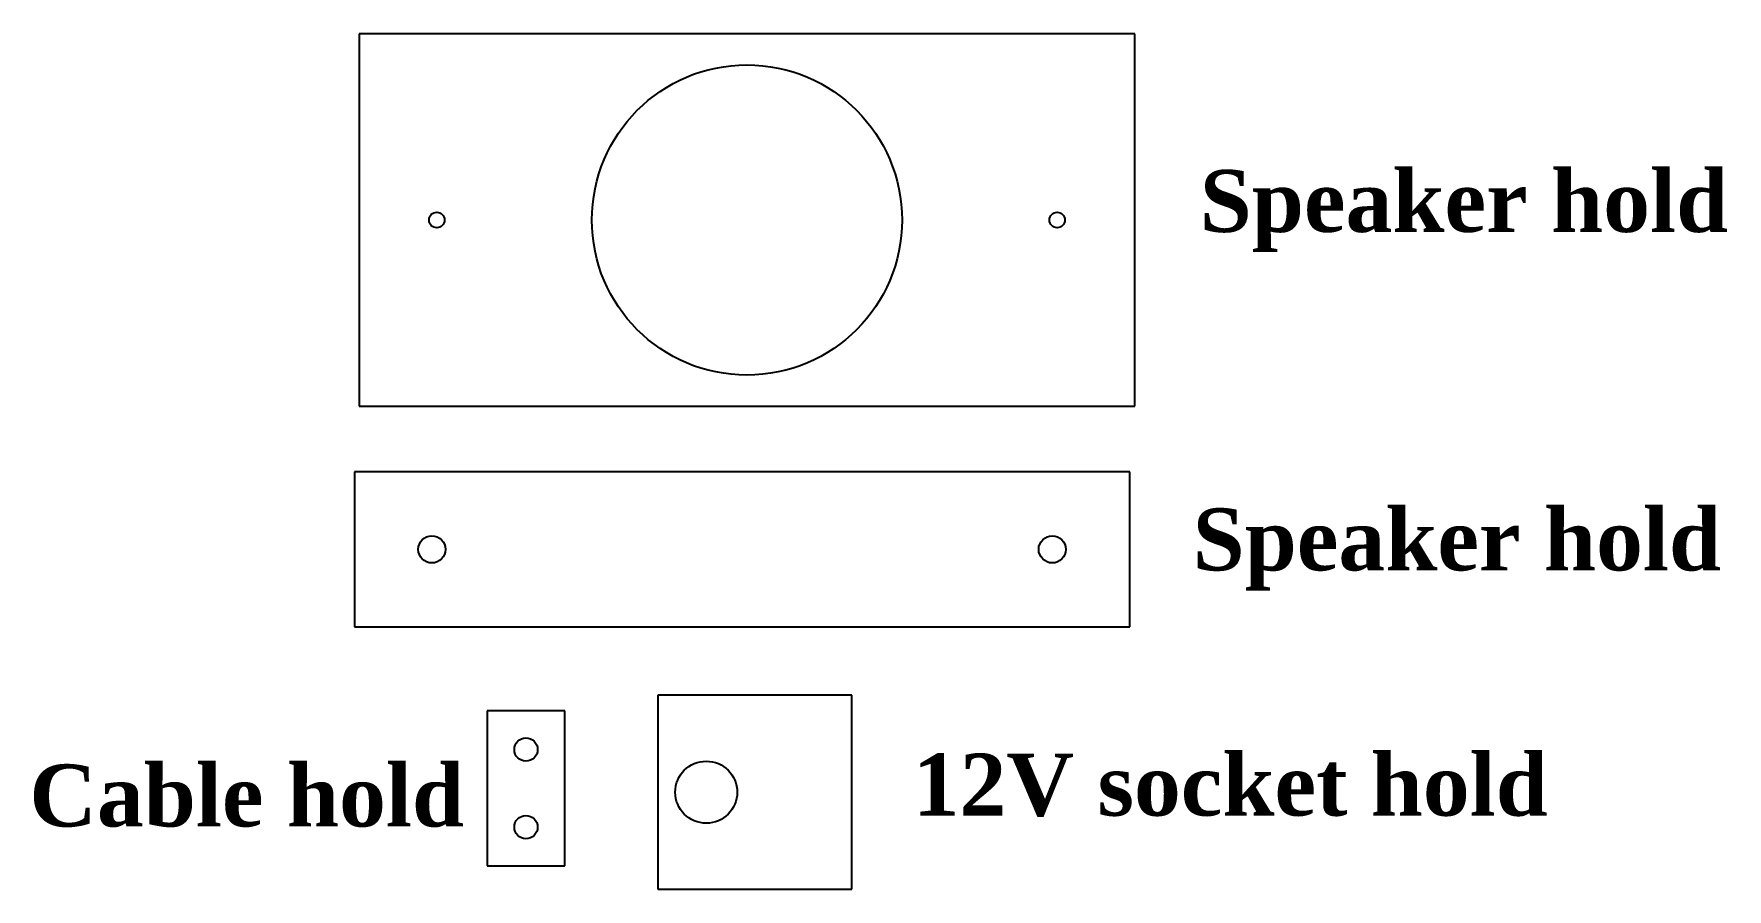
# Model space of a CAD drawing. Header units: millimetres. Extents: x -124 to 94, y 3 to 113.
import ezdxf

# ---------------------------------------------------------------- set-up
doc = ezdxf.new("R2010")
doc.units = ezdxf.units.MM
doc.layers.get('0').update_dxf_attribs({"color": 18, "lineweight": 25, "true_color": 0x000000})
doc.layers.add('layer 1', color=5, linetype='Continuous', lineweight=25, true_color=0x0000ff)
doc.layers.add('layer 3', color=1, linetype='Continuous', lineweight=25, true_color=0xff0000)
doc.styles.add('textstyle11', font='Standard')
doc.styles.add('textstyle12', font='Standard')
doc.styles.add('textstyle13', font='Standard')
doc.styles.add('textstyle15', font='Standard')

msp = doc.modelspace()

# ---------------------------------------------------------------- linework, layer by layer
at = {"layer": 'layer 1'}
for p, q in [((17.87, 113.29), (-82.13, 113.29)), ((-82.13, 113.29), (-82.13, 65.29)), ((17.87, 65.29), (17.87, 113.29)), ((-82.13, 65.29), (17.87, 65.29)), ((17.24, 56.82), (-82.76, 56.82)), ((-82.76, 56.82), (-82.76, 36.82)), ((17.24, 36.82), (17.24, 56.82)), ((-82.76, 36.82), (17.24, 36.82)), ((-18.63, 28.01), (-43.63, 28.01)), ((-43.63, 28.01), (-43.63, 3.01)), ((-18.63, 3.01), (-18.63, 28.01)), ((-55.63, 26.01), (-65.63, 26.01)), ((-65.63, 26.01), (-65.63, 6.01)), ((-55.63, 6.01), (-55.63, 26.01)), ((-65.63, 6.01), (-55.63, 6.01)), ((-43.63, 3.01), (-18.63, 3.01))]:
    msp.add_line(p, q, dxfattribs=at)
at = {"layer": 'layer 3'}
for centre, radius in [((-32.13, 89.29), 20), ((-72.13, 89.29), 1), ((7.87, 89.29), 1), ((-72.76, 46.82), 1.75), ((7.24, 46.82), 1.75), ((-60.63, 21.01), 1.5), ((-37.38, 15.51), 4), ((-60.63, 11.01), 1.5)]:
    msp.add_circle(centre, radius, dxfattribs=at)

# ---------------------------------------------------------------- texts
at = {"char_height": 10, "attachment_point": 1}
for s, insert, style in [('\\fTimes New Roman|b1|i0|c0|p0;\\H8;Speaker hold', (26.25, 95.75), 'textstyle11'), ('\\fTimes New Roman|b1|i0|c0|p0;\\H8;Speaker hold', (25.33, 52.11), 'textstyle12'), ('\\fTimes New Roman|b1|i0|c0|p0;\\H8;12V socket hold', (-10.76, 20.49), 'textstyle13'), ('\\fTimes New Roman|b1|i0|c0|p0;\\H8;Cable hold', (-124.68, 19.09), 'textstyle15')]:
    msp.add_mtext(s, dxfattribs=dict(at, insert=insert, style=style))

doc.saveas('drawing.dxf')
